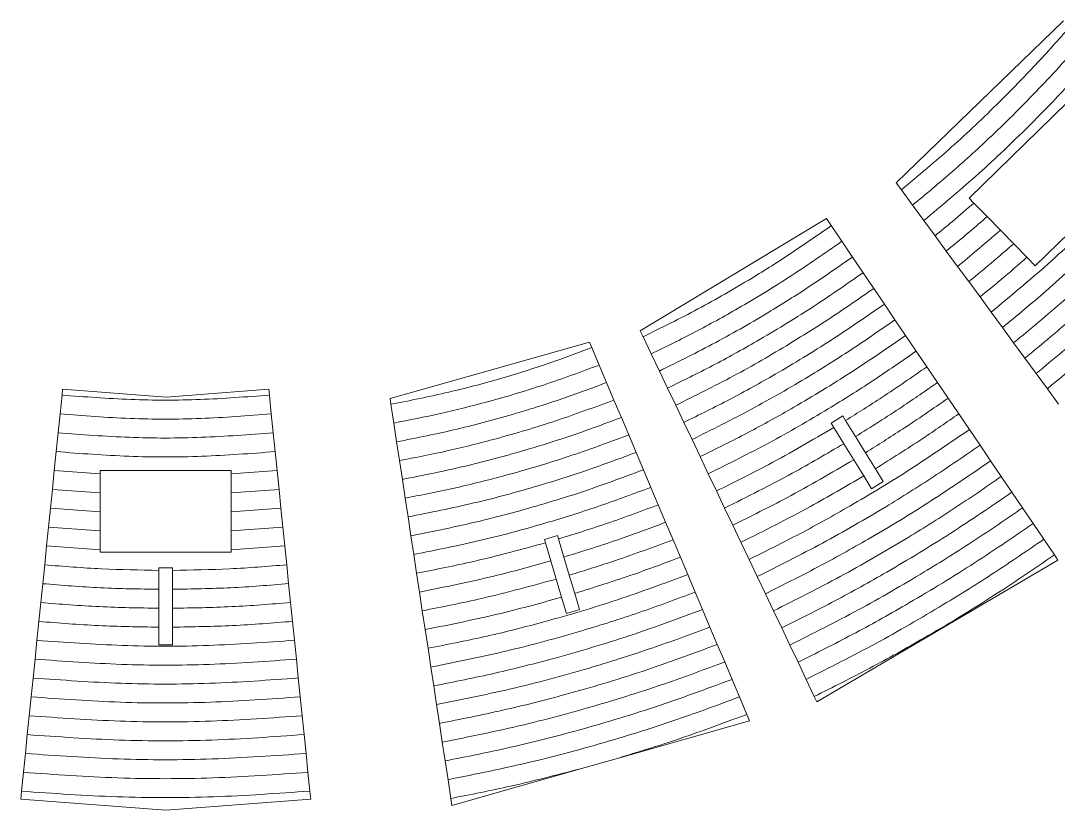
# Model space of a CAD drawing. Header units: millimetres. Extents: x -2136 to 2622, y -2915 to 1925.
# Drawn here: x -1298.5 to -1071.3, y -2866.7 to -2693.9 of the extents above; entities that cross this region are included whole.
import ezdxf

# ---------------------------------------------------------------- set-up
doc = ezdxf.new("R2010")
doc.units = ezdxf.units.MM

msp = doc.modelspace()

# ---------------------------------------------------------------- linework, layer by layer
at = {"color": 7, "linetype": 'Continuous', "lineweight": 15}
for p, q in [((-1106.76, -2729.35), (-1070.12, -2693.88)), ((-1090.77, -2732.74), (-1069.42, -2711.88)), ((-1054.97, -2726.67), (-1076.32, -2747.53)), ((-1105.63, -2730.89), (-1106.76, -2729.35)), ((-1105.63, -2730.89), (-1103.17, -2734.24)), ((-1089.75, -2733.79), (-1090.77, -2732.74)), ((-1100.71, -2737.6), (-1103.17, -2734.24)), ((-1086.84, -2736.76), (-1089.75, -2733.79)), ((-1162.84, -2761.77), (-1122.04, -2737.21)), ((-1122.04, -2737.21), (-1121.01, -2738.74)), ((-1100.71, -2737.6), (-1098.26, -2740.95)), ((-1083.94, -2739.73), (-1086.84, -2736.76)), ((-1118.68, -2742.17), (-1121.01, -2738.74)), ((-1081.04, -2742.7), (-1083.94, -2739.73)), ((-1118.68, -2742.17), (-1116.35, -2745.61)), ((-1095.8, -2744.3), (-1098.26, -2740.95)), ((-1078.14, -2745.67), (-1081.04, -2742.7)), ((-1095.8, -2744.3), (-1093.34, -2747.65)), ((-1114.02, -2749.04), (-1116.35, -2745.61)), ((-1076.32, -2747.53), (-1078.14, -2745.67)), ((-1114.02, -2749.04), (-1111.7, -2752.47)), ((-1090.88, -2751), (-1093.34, -2747.65)), ((-1090.88, -2751), (-1088.42, -2754.35)), ((-1109.37, -2755.91), (-1111.7, -2752.47)), ((-1109.37, -2755.91), (-1107.04, -2759.34)), ((-1085.96, -2757.71), (-1088.42, -2754.35)), ((-1085.96, -2757.71), (-1083.5, -2761.06)), ((-1104.71, -2762.78), (-1107.04, -2759.34)), ((-1162.22, -2763.07), (-1162.84, -2761.77)), ((-1162.22, -2763.07), (-1160.43, -2766.82)), ((-1104.71, -2762.78), (-1102.38, -2766.21)), ((-1081.05, -2764.41), (-1083.5, -2761.06)), ((-1217.64, -2776.56), (-1173.95, -2764.24)), ((-1173.95, -2764.24), (-1173.44, -2765.45)), ((-1171.82, -2769.27), (-1173.44, -2765.45)), ((-1081.05, -2764.41), (-1078.59, -2767.76)), ((-1158.65, -2770.57), (-1160.43, -2766.82)), ((-1100.06, -2769.64), (-1102.38, -2766.21)), ((-1171.82, -2769.27), (-1170.2, -2773.1)), ((-1100.06, -2769.64), (-1097.73, -2773.08)), ((-1076.13, -2771.11), (-1078.59, -2767.76)), ((-1158.65, -2770.57), (-1156.86, -2774.32)), ((-1076.13, -2771.11), (-1073.67, -2774.46)), ((-1168.59, -2776.92), (-1170.2, -2773.1)), ((-1155.07, -2778.07), (-1156.86, -2774.32)), ((-1095.4, -2776.51), (-1097.73, -2773.08)), ((-1071.21, -2777.81), (-1073.67, -2774.46)), ((-1289.48, -2775.83), (-1289.9, -2779.96)), ((-1289.48, -2775.83), (-1289.35, -2774.58)), ((-1289.35, -2774.58), (-1266.69, -2776.32)), ((-1266.69, -2776.32), (-1244.19, -2774.58)), ((-1244.19, -2774.58), (-1244.06, -2775.83)), ((-1243.64, -2779.96), (-1244.06, -2775.83)), ((-1217.44, -2777.86), (-1217.64, -2776.56)), ((-1095.4, -2776.51), (-1093.08, -2779.94)), ((-1217.44, -2777.86), (-1216.82, -2781.97)), ((-1168.59, -2776.92), (-1166.97, -2780.74)), ((-1155.07, -2778.07), (-1153.29, -2781.82)), ((-1290.32, -2784.09), (-1289.9, -2779.96)), ((-1243.64, -2779.96), (-1243.22, -2784.09)), ((-1165.36, -2784.57), (-1166.97, -2780.74)), ((-1118.5, -2780.38), (-1121.05, -2781.96)), ((-1117.87, -2781.4), (-1118.5, -2780.38)), ((-1090.75, -2783.38), (-1093.08, -2779.94)), ((-1216.19, -2786.08), (-1216.82, -2781.97)), ((-1151.5, -2785.57), (-1153.29, -2781.82)), ((-1121.05, -2781.96), (-1120.44, -2782.95)), ((-1118.26, -2786.48), (-1120.44, -2782.95)), ((-1117.87, -2781.4), (-1115.7, -2784.92)), ((-1090.75, -2783.38), (-1088.42, -2786.81)), ((-1290.32, -2784.09), (-1290.74, -2788.22)), ((-1242.8, -2788.22), (-1243.22, -2784.09)), ((-1165.36, -2784.57), (-1163.74, -2788.39)), ((-1151.5, -2785.57), (-1149.71, -2789.32)), ((-1113.52, -2788.45), (-1115.7, -2784.92)), ((-1216.19, -2786.08), (-1215.57, -2790.19)), ((-1118.26, -2786.48), (-1116.08, -2790)), ((-1086.09, -2790.24), (-1088.42, -2786.81)), ((-1291.17, -2792.35), (-1290.74, -2788.22)), ((-1242.8, -2788.22), (-1242.37, -2792.35)), ((-1214.94, -2794.3), (-1215.57, -2790.19)), ((-1162.12, -2792.21), (-1163.74, -2788.39)), ((-1147.93, -2793.07), (-1149.71, -2789.32)), ((-1113.9, -2793.53), (-1116.08, -2790)), ((-1113.52, -2788.45), (-1111.34, -2791.97)), ((-1086.09, -2790.24), (-1083.77, -2793.68)), ((-1291.17, -2792.35), (-1291.59, -2796.48)), ((-1291.17, -2792.35), (-1281.14, -2793.11)), ((-1281.14, -2792.35), (-1252.4, -2792.35)), ((-1281.14, -2793.11), (-1281.14, -2792.35)), ((-1252.4, -2793.1), (-1242.37, -2792.35)), ((-1252.4, -2792.35), (-1252.4, -2793.1)), ((-1241.95, -2796.48), (-1242.37, -2792.35)), ((-1162.12, -2792.21), (-1160.51, -2796.04)), ((-1109.61, -2794.77), (-1111.34, -2791.97)), ((-1281.14, -2797.26), (-1281.14, -2793.11)), ((-1252.4, -2793.1), (-1252.4, -2797.25)), ((-1214.94, -2794.3), (-1214.32, -2798.41)), ((-1147.93, -2793.07), (-1146.14, -2796.83)), ((-1113.9, -2793.53), (-1112.16, -2796.35)), ((-1112.16, -2796.35), (-1109.61, -2794.77)), ((-1081.44, -2797.11), (-1083.77, -2793.68)), ((-1292.01, -2800.62), (-1291.59, -2796.48)), ((-1281.14, -2797.26), (-1291.59, -2796.48)), ((-1281.14, -2801.41), (-1281.14, -2797.26)), ((-1241.95, -2796.48), (-1252.4, -2797.25)), ((-1252.4, -2797.25), (-1252.4, -2801.41)), ((-1241.95, -2796.48), (-1241.53, -2800.61)), ((-1158.89, -2799.86), (-1160.51, -2796.04)), ((-1144.35, -2800.58), (-1146.14, -2796.83)), ((-1081.44, -2797.11), (-1079.11, -2800.54)), ((-1213.69, -2802.52), (-1214.32, -2798.41)), ((-1292.01, -2800.62), (-1292.43, -2804.75)), ((-1292.01, -2800.62), (-1281.14, -2801.41)), ((-1281.14, -2805.56), (-1281.14, -2801.41)), ((-1252.4, -2801.41), (-1241.53, -2800.61)), ((-1252.4, -2801.41), (-1252.4, -2805.56)), ((-1241.11, -2804.74), (-1241.53, -2800.61)), ((-1158.89, -2799.86), (-1157.27, -2803.69)), ((-1144.35, -2800.58), (-1142.57, -2804.33)), ((-1076.79, -2803.98), (-1079.11, -2800.54)), ((-1213.69, -2802.52), (-1213.07, -2806.63)), ((-1155.66, -2807.51), (-1157.27, -2803.69)), ((-1076.79, -2803.98), (-1074.46, -2807.41)), ((-1292.85, -2808.88), (-1292.43, -2804.75)), ((-1281.14, -2805.56), (-1292.43, -2804.75)), ((-1281.14, -2809.72), (-1281.14, -2805.56)), ((-1241.11, -2804.74), (-1252.4, -2805.56)), ((-1252.4, -2805.56), (-1252.4, -2809.71)), ((-1241.11, -2804.74), (-1240.68, -2808.87)), ((-1140.78, -2808.08), (-1142.57, -2804.33)), ((-1212.44, -2810.74), (-1213.07, -2806.63)), ((-1180.96, -2806.61), (-1183.84, -2807.47)), ((-1183.84, -2807.47), (-1183.62, -2808.19)), ((-1182.43, -2812.16), (-1183.62, -2808.19)), ((-1180.74, -2807.34), (-1180.96, -2806.61)), ((-1180.74, -2807.34), (-1179.55, -2811.31)), ((-1155.66, -2807.51), (-1154.04, -2811.33)), ((-1140.78, -2808.08), (-1139, -2811.83)), ((-1072.13, -2810.84), (-1074.46, -2807.41)), ((-1292.85, -2808.88), (-1293.28, -2813.01)), ((-1292.85, -2808.88), (-1281.14, -2809.72)), ((-1281.14, -2810.2), (-1281.14, -2809.72)), ((-1252.4, -2810.2), (-1281.14, -2810.2)), ((-1252.4, -2809.71), (-1240.68, -2808.87)), ((-1252.4, -2809.71), (-1252.4, -2810.2)), ((-1240.26, -2813), (-1240.68, -2808.87)), ((-1212.44, -2810.74), (-1211.82, -2814.85)), ((-1072.13, -2810.84), (-1071.35, -2811.99)), ((-1293.7, -2817.14), (-1293.28, -2813.01)), ((-1240.26, -2813), (-1239.84, -2817.13)), ((-1182.43, -2812.16), (-1181.24, -2816.13)), ((-1178.37, -2815.28), (-1179.55, -2811.31)), ((-1152.42, -2815.16), (-1154.04, -2811.33)), ((-1137.21, -2815.58), (-1139, -2811.83)), ((-1071.35, -2811.99), (-1124.14, -2843.02)), ((-1265.27, -2813.65), (-1268.27, -2813.65)), ((-1268.27, -2813.65), (-1268.27, -2814.22)), ((-1268.27, -2818.36), (-1268.27, -2814.22)), ((-1265.27, -2814.22), (-1265.27, -2813.65)), ((-1265.27, -2814.22), (-1265.27, -2818.36)), ((-1211.19, -2818.96), (-1211.82, -2814.85)), ((-1178.37, -2815.28), (-1177.18, -2819.25)), ((-1152.42, -2815.16), (-1150.81, -2818.98)), ((-1293.7, -2817.14), (-1294.12, -2821.27)), ((-1239.42, -2821.26), (-1239.84, -2817.13)), ((-1180.05, -2820.1), (-1181.24, -2816.13)), ((-1137.21, -2815.58), (-1135.42, -2819.33)), ((-1268.27, -2818.36), (-1268.27, -2822.51)), ((-1265.27, -2822.51), (-1265.27, -2818.36)), ((-1211.19, -2818.96), (-1210.57, -2823.07)), ((-1176.11, -2822.82), (-1177.18, -2819.25)), ((-1149.19, -2822.81), (-1150.81, -2818.98)), ((-1133.64, -2823.08), (-1135.42, -2819.33)), ((-1294.54, -2825.4), (-1294.12, -2821.27)), ((-1239.42, -2821.26), (-1239, -2825.39)), ((-1180.05, -2820.1), (-1178.98, -2823.68)), ((-1268.27, -2826.65), (-1268.27, -2822.51)), ((-1265.27, -2822.51), (-1265.27, -2826.65)), ((-1209.94, -2827.18), (-1210.57, -2823.07)), ((-1178.98, -2823.68), (-1176.11, -2822.82)), ((-1149.19, -2822.81), (-1147.57, -2826.63)), ((-1133.64, -2823.08), (-1131.85, -2826.83)), ((-1294.54, -2825.4), (-1294.97, -2829.53)), ((-1268.27, -2826.65), (-1268.27, -2830.56)), ((-1265.27, -2830.56), (-1265.27, -2826.65)), ((-1238.57, -2829.52), (-1239, -2825.39)), ((-1145.96, -2830.45), (-1147.57, -2826.63)), ((-1209.94, -2827.18), (-1209.32, -2831.29)), ((-1130.07, -2830.58), (-1131.85, -2826.83)), ((-1295.39, -2833.66), (-1294.97, -2829.53)), ((-1268.27, -2830.56), (-1265.27, -2830.56)), ((-1238.57, -2829.52), (-1238.15, -2833.65)), ((-1208.69, -2835.4), (-1209.32, -2831.29)), ((-1145.96, -2830.45), (-1144.34, -2834.28)), ((-1130.07, -2830.58), (-1128.28, -2834.33)), ((-1295.39, -2833.66), (-1295.81, -2837.79)), ((-1237.73, -2837.78), (-1238.15, -2833.65)), ((-1208.69, -2835.4), (-1208.07, -2839.51)), ((-1142.72, -2838.1), (-1144.34, -2834.28)), ((-1126.49, -2838.08), (-1128.28, -2834.33)), ((-1296.23, -2841.92), (-1295.81, -2837.79)), ((-1237.73, -2837.78), (-1237.31, -2841.91)), ((-1142.72, -2838.1), (-1141.11, -2841.92)), ((-1126.49, -2838.08), (-1124.71, -2841.82)), ((-1207.44, -2843.62), (-1208.07, -2839.51)), ((-1296.23, -2841.92), (-1296.65, -2846.05)), ((-1236.88, -2846.04), (-1237.31, -2841.91)), ((-1139.49, -2845.75), (-1141.11, -2841.92)), ((-1124.14, -2843.02), (-1124.71, -2841.82)), ((-1207.44, -2843.62), (-1206.82, -2847.73)), ((-1297.08, -2850.18), (-1296.65, -2846.05)), ((-1236.88, -2846.04), (-1236.46, -2850.17)), ((-1138.91, -2847.13), (-1167.61, -2855.31)), ((-1139.49, -2845.75), (-1138.91, -2847.13)), ((-1206.19, -2851.84), (-1206.82, -2847.73)), ((-1297.08, -2850.18), (-1297.5, -2854.31)), ((-1236.04, -2854.3), (-1236.46, -2850.17)), ((-1206.19, -2851.84), (-1205.57, -2855.95)), ((-1297.92, -2858.44), (-1297.5, -2854.31)), ((-1236.04, -2854.3), (-1235.62, -2858.43)), ((-1204.94, -2860.06), (-1205.57, -2855.95)), ((-1174.9, -2857.39), (-1167.61, -2855.31)), ((-1297.92, -2858.44), (-1298.34, -2862.57)), ((-1235.2, -2862.56), (-1235.62, -2858.43)), ((-1174.9, -2857.39), (-1204.08, -2865.71)), ((-1204.94, -2860.06), (-1204.32, -2864.16)), ((-1298.52, -2864.29), (-1298.34, -2862.57)), ((-1235.2, -2862.56), (-1235.02, -2864.29)), ((-1266.77, -2866.74), (-1298.52, -2864.29)), ((-1235.02, -2864.29), (-1266.77, -2866.74)), ((-1204.08, -2865.71), (-1204.32, -2864.16))]:
    msp.add_line(p, q, dxfattribs=at)
for points, knots in [([(-1105.63, -2730.89), (-1101.93, -2727.8), (-1094.55, -2721.64), (-1084.84, -2712.41), (-1076.22, -2703.61), (-1071.21, -2697.99), (-1068.7, -2695.19)], [0, 0, 0, 0, 0.2810265, 0.5610055, 0.780754, 1, 1, 1, 1]), ([(-1065.66, -2698.01), (-1068.9, -2701.62), (-1075.41, -2708.85), (-1085.05, -2718.39), (-1094.3, -2726.88), (-1100.21, -2731.79), (-1103.17, -2734.24)], [0, 0, 0, 0, 0.2789342, 0.5586026, 0.778863, 1, 1, 1, 1]), ([(-1100.71, -2737.6), (-1096.89, -2734.41), (-1089.28, -2728.05), (-1079.26, -2718.54), (-1070.36, -2709.48), (-1065.19, -2703.71), (-1062.61, -2700.83)], [0, 0, 0, 0, 0.281497, 0.561572, 0.78113, 1, 1, 1, 1]), ([(-1085.96, -2757.71), (-1081.78, -2754.22), (-1073.45, -2747.28), (-1062.5, -2736.93), (-1052.79, -2727.11), (-1047.15, -2720.86), (-1044.34, -2717.74)], [0, 0, 0, 0, 0.2826847, 0.5630037, 0.7820845, 1, 1, 1, 1]), ([(-1029.11, -2731.84), (-1033.7, -2736.83), (-1042.93, -2746.88), (-1057.78, -2761.15), (-1068.35, -2770.01), (-1073.67, -2774.46)], [0, 0, 0, 0, 0.3298046, 0.6628913, 1, 1, 1, 1]), ([(-1089.75, -2733.79), (-1091.32, -2735.14), (-1094.12, -2737.57), (-1096.99, -2739.91), (-1098.26, -2740.95)], [0, 0, 0, 0, 0.559302, 1, 1, 1, 1]), ([(-1095.8, -2744.3), (-1094.1, -2742.91), (-1091.09, -2740.44), (-1088.14, -2737.88), (-1086.84, -2736.76)], [0, 0, 0, 0, 0.560761, 1, 1, 1, 1]), ([(-1162.22, -2763.07), (-1158.19, -2761.08), (-1150.11, -2757.12), (-1139.28, -2750.86), (-1129.57, -2744.74), (-1123.85, -2740.73), (-1121.01, -2738.74)], [0, 0, 0, 0, 0.281199, 0.563068, 0.782568, 1, 1, 1, 1]), ([(-1083.94, -2739.73), (-1085.67, -2741.23), (-1088.77, -2743.91), (-1091.94, -2746.51), (-1093.34, -2747.65)], [0, 0, 0, 0, 0.559148, 1, 1, 1, 1]), ([(-1118.68, -2742.17), (-1122.36, -2744.73), (-1129.76, -2749.88), (-1140.55, -2756.42), (-1150.78, -2762.1), (-1157.22, -2765.25), (-1160.43, -2766.82)], [0, 0, 0, 0, 0.276884, 0.557297, 0.778997, 1, 1, 1, 1]), ([(-1090.88, -2751), (-1089.02, -2749.48), (-1085.7, -2746.76), (-1082.46, -2743.94), (-1081.04, -2742.7)], [0, 0, 0, 0, 0.560915, 1, 1, 1, 1]), ([(-1062.44, -2742.52), (-1066.26, -2746.08), (-1073.1, -2752.47), (-1080.32, -2758.42), (-1083.5, -2761.06)], [0, 0, 0, 0, 0.5580128, 1, 1, 1, 1]), ([(-1158.65, -2770.57), (-1154.51, -2768.53), (-1146.22, -2764.44), (-1135.1, -2758.02), (-1125.13, -2751.74), (-1119.27, -2747.64), (-1116.35, -2745.61)], [0, 0, 0, 0, 0.281624, 0.563523, 0.782871, 1, 1, 1, 1]), ([(-1078.14, -2745.67), (-1080.03, -2747.32), (-1083.42, -2750.26), (-1086.89, -2753.1), (-1088.42, -2754.35)], [0, 0, 0, 0, 0.558992, 1, 1, 1, 1]), ([(-1081.05, -2764.41), (-1077.35, -2761.35), (-1069.99, -2755.26), (-1063.02, -2748.74), (-1059.55, -2745.49)], [0, 0, 0, 0, 0.502093, 1, 1, 1, 1]), ([(-1114.02, -2749.04), (-1117.8, -2751.66), (-1125.39, -2756.93), (-1136.45, -2763.63), (-1146.95, -2769.47), (-1153.56, -2772.7), (-1156.86, -2774.32)], [0, 0, 0, 0, 0.276548, 0.556846, 0.778654, 1, 1, 1, 1]), ([(-1056.65, -2748.45), (-1060.19, -2751.77), (-1067.31, -2758.43), (-1074.82, -2764.64), (-1078.59, -2767.76)], [0, 0, 0, 0, 0.497802, 1, 1, 1, 1]), ([(-1076.13, -2771.11), (-1072.28, -2767.93), (-1064.62, -2761.59), (-1057.36, -2754.8), (-1053.75, -2751.41)], [0, 0, 0, 0, 0.502299, 1, 1, 1, 1]), ([(-1155.07, -2778.07), (-1150.82, -2775.97), (-1142.33, -2771.77), (-1130.92, -2765.17), (-1120.7, -2758.75), (-1114.69, -2754.56), (-1111.7, -2752.47)], [0, 0, 0, 0, 0.281998, 0.563923, 0.783138, 1, 1, 1, 1]), ([(-1109.37, -2755.91), (-1113.23, -2758.58), (-1121.02, -2763.97), (-1132.36, -2770.84), (-1143.13, -2776.83), (-1149.9, -2780.16), (-1153.29, -2781.82)], [0, 0, 0, 0, 0.276252, 0.556449, 0.778352, 1, 1, 1, 1]), ([(-1151.5, -2785.57), (-1147.14, -2783.41), (-1138.43, -2779.09), (-1126.74, -2772.33), (-1116.27, -2765.76), (-1110.1, -2761.47), (-1107.04, -2759.34)], [0, 0, 0, 0, 0.282328, 0.564277, 0.783373, 1, 1, 1, 1]), ([(-1104.71, -2762.78), (-1108.67, -2765.51), (-1116.66, -2771.02), (-1128.27, -2778.05), (-1139.3, -2784.19), (-1146.24, -2787.61), (-1149.71, -2789.32)], [0, 0, 0, 0, 0.27599, 0.556097, 0.778084, 1, 1, 1, 1]), ([(-1217.44, -2777.86), (-1213.21, -2777.02), (-1204.78, -2775.35), (-1193.25, -2772.23), (-1182.8, -2768.94), (-1176.56, -2766.61), (-1173.44, -2765.45)], [0, 0, 0, 0, 0.282657, 0.563126, 0.782012, 1, 1, 1, 1]), ([(-1147.93, -2793.07), (-1143.46, -2790.85), (-1134.54, -2786.42), (-1122.56, -2779.49), (-1111.84, -2772.76), (-1105.52, -2768.39), (-1102.38, -2766.21)], [0, 0, 0, 0, 0.282622, 0.564591, 0.783582, 1, 1, 1, 1]), ([(-1171.82, -2769.27), (-1175.88, -2770.77), (-1184.03, -2773.78), (-1195.68, -2777.22), (-1206.62, -2779.98), (-1213.41, -2781.31), (-1216.82, -2781.97)], [0, 0, 0, 0, 0.277415, 0.556613, 0.777616, 1, 1, 1, 1]), ([(-1100.06, -2769.64), (-1103.32, -2771.91), (-1109.16, -2775.96), (-1115.2, -2779.73), (-1117.87, -2781.4)], [0, 0, 0, 0, 0.557281, 1, 1, 1, 1]), ([(-1216.19, -2786.08), (-1211.77, -2785.2), (-1202.95, -2783.45), (-1190.9, -2780.18), (-1179.99, -2776.74), (-1173.46, -2774.31), (-1170.2, -2773.1)], [0, 0, 0, 0, 0.282904, 0.563467, 0.782258, 1, 1, 1, 1]), ([(-1115.7, -2784.92), (-1112.27, -2782.78), (-1106.19, -2778.97), (-1100.3, -2774.87), (-1097.73, -2773.08)], [0, 0, 0, 0, 0.562736, 1, 1, 1, 1]), ([(-1289.48, -2775.83), (-1284.47, -2776.22), (-1274.41, -2777), (-1259.23, -2777), (-1249.12, -2776.22), (-1244.06, -2775.83)], [0, 0, 0, 0, 0.331247, 0.665308, 1, 1, 1, 1]), ([(-1095.4, -2776.51), (-1098.72, -2778.81), (-1104.66, -2782.92), (-1110.8, -2786.75), (-1113.52, -2788.45)], [0, 0, 0, 0, 0.557207, 1, 1, 1, 1]), ([(-1168.59, -2776.92), (-1172.83, -2778.48), (-1181.33, -2781.62), (-1193.49, -2785.22), (-1204.91, -2788.11), (-1212.01, -2789.5), (-1215.57, -2790.19)], [0, 0, 0, 0, 0.277145, 0.556305, 0.777425, 1, 1, 1, 1]), ([(-1243.64, -2779.96), (-1248.79, -2780.36), (-1259.09, -2781.15), (-1274.55, -2781.15), (-1284.8, -2780.36), (-1289.9, -2779.96)], [0, 0, 0, 0, 0.334655, 0.668714, 1, 1, 1, 1]), ([(-1214.94, -2794.3), (-1210.32, -2793.38), (-1201.12, -2791.55), (-1188.55, -2788.13), (-1177.17, -2784.54), (-1170.36, -2782.01), (-1166.97, -2780.74)], [0, 0, 0, 0, 0.283124, 0.563769, 0.782477, 1, 1, 1, 1]), ([(-1111.34, -2791.97), (-1107.86, -2789.79), (-1101.68, -2785.92), (-1095.69, -2781.76), (-1093.08, -2779.94)], [0, 0, 0, 0, 0.562807, 1, 1, 1, 1]), ([(-1120.44, -2782.95), (-1125.15, -2785.7), (-1133.56, -2790.61), (-1142.29, -2794.93), (-1146.14, -2796.83)], [0, 0, 0, 0, 0.559508, 1, 1, 1, 1]), ([(-1090.75, -2783.38), (-1094.99, -2786.29), (-1103.55, -2792.16), (-1115.99, -2799.68), (-1127.82, -2806.28), (-1135.27, -2809.98), (-1139, -2811.83)], [0, 0, 0, 0, 0.275363, 0.555253, 0.777436, 1, 1, 1, 1]), ([(-1290.32, -2784.09), (-1285.13, -2784.49), (-1274.69, -2785.29), (-1258.95, -2785.29), (-1248.47, -2784.49), (-1243.22, -2784.09)], [0, 0, 0, 0, 0.331324, 0.66538, 1, 1, 1, 1]), ([(-1165.36, -2784.57), (-1169.77, -2786.2), (-1178.63, -2789.47), (-1191.29, -2793.22), (-1203.2, -2796.23), (-1210.6, -2797.68), (-1214.32, -2798.41)], [0, 0, 0, 0, 0.276903, 0.556031, 0.777254, 1, 1, 1, 1]), ([(-1144.35, -2800.58), (-1139.39, -2798.1), (-1130.53, -2793.69), (-1122.01, -2788.68), (-1118.26, -2786.48)], [0, 0, 0, 0, 0.5607549, 1, 1, 1, 1]), ([(-1137.21, -2815.58), (-1132.42, -2813.18), (-1122.87, -2808.39), (-1110.03, -2800.97), (-1098.55, -2793.79), (-1091.78, -2789.13), (-1088.42, -2786.81)], [0, 0, 0, 0, 0.283331, 0.565347, 0.784085, 1, 1, 1, 1]), ([(-1242.8, -2788.22), (-1248.14, -2788.63), (-1258.81, -2789.44), (-1274.83, -2789.44), (-1285.45, -2788.63), (-1290.74, -2788.22)], [0, 0, 0, 0, 0.3345864, 0.6686402, 1, 1, 1, 1]), ([(-1213.69, -2802.52), (-1208.88, -2801.56), (-1199.29, -2799.64), (-1186.2, -2796.08), (-1174.35, -2792.34), (-1167.27, -2789.71), (-1163.74, -2788.39)], [0, 0, 0, 0, 0.283321, 0.564041, 0.782674, 1, 1, 1, 1]), ([(-1116.08, -2790), (-1120.93, -2792.84), (-1129.6, -2797.91), (-1138.6, -2802.36), (-1142.57, -2804.33)], [0, 0, 0, 0, 0.55929, 1, 1, 1, 1]), ([(-1086.09, -2790.24), (-1090.43, -2793.21), (-1099.19, -2799.2), (-1111.9, -2806.89), (-1124, -2813.64), (-1131.61, -2817.43), (-1135.42, -2819.33)], [0, 0, 0, 0, 0.275195, 0.555027, 0.777262, 1, 1, 1, 1]), ([(-1162.12, -2792.21), (-1166.71, -2793.91), (-1175.93, -2797.31), (-1189.1, -2801.21), (-1201.5, -2804.36), (-1209.2, -2805.87), (-1213.07, -2806.63)], [0, 0, 0, 0, 0.276686, 0.555784, 0.777099, 1, 1, 1, 1]), ([(-1140.78, -2808.08), (-1135.67, -2805.52), (-1126.55, -2800.97), (-1117.76, -2795.8), (-1113.9, -2793.53)], [0, 0, 0, 0, 0.5609655, 1, 1, 1, 1]), ([(-1133.64, -2823.08), (-1128.74, -2820.62), (-1118.98, -2815.72), (-1105.86, -2808.13), (-1094.12, -2800.79), (-1087.2, -2796.04), (-1083.77, -2793.68)], [0, 0, 0, 0, 0.283523, 0.565551, 0.784219, 1, 1, 1, 1]), ([(-1212.44, -2810.74), (-1207.43, -2809.74), (-1197.46, -2807.74), (-1183.84, -2804.03), (-1171.53, -2800.15), (-1164.17, -2797.4), (-1160.51, -2796.04)], [0, 0, 0, 0, 0.283499, 0.564284, 0.782851, 1, 1, 1, 1]), ([(-1081.44, -2797.11), (-1085.88, -2800.14), (-1094.82, -2806.25), (-1107.82, -2814.1), (-1120.18, -2821), (-1127.96, -2824.88), (-1131.85, -2826.83)], [0, 0, 0, 0, 0.275043, 0.554822, 0.777103, 1, 1, 1, 1]), ([(-1158.89, -2799.86), (-1162.92, -2801.37), (-1170.13, -2804.06), (-1177.49, -2806.34), (-1180.74, -2807.34)], [0, 0, 0, 0, 0.55839, 1, 1, 1, 1]), ([(-1130.07, -2830.58), (-1125.06, -2828.06), (-1115.09, -2823.05), (-1101.68, -2815.29), (-1089.69, -2807.8), (-1082.62, -2802.95), (-1079.11, -2800.54)], [0, 0, 0, 0, 0.283696, 0.565735, 0.78434, 1, 1, 1, 1]), ([(-1179.55, -2811.31), (-1175.34, -2810), (-1167.85, -2807.66), (-1160.49, -2804.9), (-1157.27, -2803.69)], [0, 0, 0, 0, 0.561611, 1, 1, 1, 1]), ([(-1076.79, -2803.98), (-1081.32, -2807.07), (-1090.46, -2813.3), (-1103.73, -2821.31), (-1116.35, -2828.37), (-1124.3, -2832.34), (-1128.28, -2834.33)], [0, 0, 0, 0, 0.274907, 0.554637, 0.776959, 1, 1, 1, 1]), ([(-1183.62, -2808.19), (-1188.82, -2809.61), (-1198.14, -2812.17), (-1207.62, -2814.03), (-1211.82, -2814.85)], [0, 0, 0, 0, 0.557783, 1, 1, 1, 1]), ([(-1155.66, -2807.51), (-1159.84, -2809.07), (-1167.34, -2811.87), (-1174.99, -2814.23), (-1178.37, -2815.28)], [0, 0, 0, 0, 0.55828, 1, 1, 1, 1]), ([(-1126.49, -2838.08), (-1121.38, -2835.5), (-1111.2, -2830.37), (-1097.51, -2822.45), (-1085.26, -2814.81), (-1078.04, -2809.87), (-1074.46, -2807.41)], [0, 0, 0, 0, 0.283854, 0.565902, 0.784451, 1, 1, 1, 1]), ([(-1072.13, -2810.84), (-1076.76, -2813.99), (-1086.09, -2820.35), (-1099.64, -2828.52), (-1112.53, -2835.73), (-1120.64, -2839.79), (-1124.71, -2841.82)], [0, 0, 0, 0, 0.274782, 0.554468, 0.776828, 1, 1, 1, 1]), ([(-1268.27, -2814.22), (-1272.46, -2814.15), (-1280.8, -2814.02), (-1289.13, -2813.34), (-1293.28, -2813.01)], [0, 0, 0, 0, 0.501455, 1, 1, 1, 1]), ([(-1240.26, -2813), (-1244.42, -2813.34), (-1252.74, -2814.01), (-1261.09, -2814.15), (-1265.27, -2814.22)], [0, 0, 0, 0, 0.499647, 1, 1, 1, 1]), ([(-1211.19, -2818.96), (-1205.76, -2817.87), (-1196.09, -2815.95), (-1186.59, -2813.31), (-1182.43, -2812.16)], [0, 0, 0, 0, 0.5622653, 1, 1, 1, 1]), ([(-1177.18, -2819.25), (-1172.8, -2817.89), (-1165.02, -2815.46), (-1157.38, -2812.59), (-1154.04, -2811.33)], [0, 0, 0, 0, 0.561718, 1, 1, 1, 1]), ([(-1152.42, -2815.16), (-1157.54, -2817.05), (-1167.82, -2820.84), (-1182.53, -2825.2), (-1196.38, -2828.73), (-1204.99, -2830.43), (-1209.32, -2831.29)], [0, 0, 0, 0, 0.276149, 0.555177, 0.776718, 1, 1, 1, 1]), ([(-1293.7, -2817.14), (-1289.48, -2817.48), (-1281.02, -2818.16), (-1272.53, -2818.3), (-1268.27, -2818.36)], [0, 0, 0, 0, 0.4985538, 1, 1, 1, 1]), ([(-1265.27, -2818.36), (-1261.02, -2818.29), (-1252.53, -2818.16), (-1244.07, -2817.47), (-1239.84, -2817.13)], [0, 0, 0, 0, 0.500357, 1, 1, 1, 1]), ([(-1181.24, -2816.13), (-1186.65, -2817.61), (-1196.34, -2820.27), (-1206.21, -2822.21), (-1210.57, -2823.07)], [0, 0, 0, 0, 0.557705, 1, 1, 1, 1]), ([(-1208.69, -2835.4), (-1203.1, -2834.27), (-1191.98, -2832.03), (-1176.79, -2827.88), (-1163.07, -2823.55), (-1154.89, -2820.5), (-1150.81, -2818.98)], [0, 0, 0, 0, 0.283941, 0.564888, 0.783292, 1, 1, 1, 1]), ([(-1268.27, -2822.51), (-1272.6, -2822.44), (-1281.23, -2822.3), (-1289.83, -2821.61), (-1294.12, -2821.27)], [0, 0, 0, 0, 0.5014376, 1, 1, 1, 1]), ([(-1239.42, -2821.26), (-1243.72, -2821.61), (-1252.32, -2822.3), (-1260.95, -2822.44), (-1265.27, -2822.51)], [0, 0, 0, 0, 0.49964, 1, 1, 1, 1]), ([(-1209.94, -2827.18), (-1204.29, -2826.05), (-1194.25, -2824.04), (-1184.37, -2821.3), (-1180.05, -2820.1)], [0, 0, 0, 0, 0.5623445, 1, 1, 1, 1]), ([(-1149.19, -2822.81), (-1154.48, -2824.76), (-1165.12, -2828.68), (-1180.34, -2833.2), (-1194.67, -2836.85), (-1203.59, -2838.62), (-1208.07, -2839.51)], [0, 0, 0, 0, 0.2760006, 0.5550086, 0.7766114, 1, 1, 1, 1]), ([(-1294.54, -2825.4), (-1290.18, -2825.75), (-1281.44, -2826.45), (-1272.67, -2826.58), (-1268.27, -2826.65)], [0, 0, 0, 0, 0.498571, 1, 1, 1, 1]), ([(-1265.27, -2826.65), (-1260.88, -2826.58), (-1252.11, -2826.44), (-1243.36, -2825.74), (-1239, -2825.39)], [0, 0, 0, 0, 0.500365, 1, 1, 1, 1]), ([(-1207.44, -2843.62), (-1201.66, -2842.45), (-1190.15, -2840.12), (-1174.44, -2835.83), (-1160.26, -2831.35), (-1151.79, -2828.2), (-1147.57, -2826.63)], [0, 0, 0, 0, 0.284064, 0.565055, 0.783415, 1, 1, 1, 1]), ([(-1238.57, -2829.52), (-1244.85, -2829.98), (-1257.4, -2830.88), (-1276.24, -2830.88), (-1288.74, -2829.98), (-1294.97, -2829.53)], [0, 0, 0, 0, 0.334331, 0.668367, 1, 1, 1, 1]), ([(-1145.96, -2830.45), (-1151.42, -2832.47), (-1162.42, -2836.53), (-1178.14, -2841.2), (-1192.97, -2844.97), (-1202.19, -2846.81), (-1206.82, -2847.73)], [0, 0, 0, 0, 0.275864, 0.554855, 0.776514, 1, 1, 1, 1]), ([(-1295.39, -2833.66), (-1289.07, -2834.11), (-1276.38, -2835.03), (-1257.26, -2835.03), (-1244.52, -2834.11), (-1238.15, -2833.65)], [0, 0, 0, 0, 0.331655, 0.665689, 1, 1, 1, 1]), ([(-1206.19, -2851.84), (-1200.21, -2850.63), (-1188.32, -2848.22), (-1172.09, -2843.78), (-1157.44, -2839.16), (-1148.69, -2835.9), (-1144.34, -2834.28)], [0, 0, 0, 0, 0.284177, 0.565209, 0.783528, 1, 1, 1, 1]), ([(-1237.73, -2837.78), (-1244.19, -2838.25), (-1257.12, -2839.17), (-1276.52, -2839.17), (-1289.4, -2838.25), (-1295.81, -2837.79)], [0, 0, 0, 0, 0.3342922, 0.6683242, 1, 1, 1, 1]), ([(-1142.72, -2838.1), (-1148.37, -2840.18), (-1159.72, -2844.37), (-1175.95, -2849.19), (-1191.26, -2853.1), (-1200.79, -2854.99), (-1205.57, -2855.95)], [0, 0, 0, 0, 0.275738, 0.554713, 0.776424, 1, 1, 1, 1]), ([(-1296.23, -2841.92), (-1289.73, -2842.38), (-1276.66, -2843.32), (-1256.98, -2843.31), (-1243.86, -2842.38), (-1237.31, -2841.91)], [0, 0, 0, 0, 0.331696, 0.665726, 1, 1, 1, 1]), ([(-1204.94, -2860.06), (-1198.77, -2858.8), (-1186.49, -2856.32), (-1169.74, -2851.73), (-1154.62, -2846.96), (-1145.6, -2843.6), (-1141.11, -2841.92)], [0, 0, 0, 0, 0.284281, 0.56535, 0.783633, 1, 1, 1, 1]), ([(-1236.88, -2846.04), (-1243.54, -2846.52), (-1256.84, -2847.46), (-1276.81, -2847.46), (-1290.05, -2846.52), (-1296.65, -2846.05)], [0, 0, 0, 0, 0.334256, 0.668285, 1, 1, 1, 1]), ([(-1139.49, -2845.75), (-1144.67, -2847.68), (-1153.95, -2851.14), (-1163.42, -2854.03), (-1167.61, -2855.31)], [0, 0, 0, 0, 0.55773, 1, 1, 1, 1]), ([(-1297.08, -2850.18), (-1290.38, -2850.65), (-1276.95, -2851.61), (-1256.69, -2851.6), (-1243.21, -2850.65), (-1236.46, -2850.17)], [0, 0, 0, 0, 0.3317333, 0.6657614, 1, 1, 1, 1]), ([(-1236.04, -2854.3), (-1242.88, -2854.79), (-1256.55, -2855.75), (-1277.09, -2855.75), (-1290.71, -2854.79), (-1297.5, -2854.31)], [0, 0, 0, 0, 0.334222, 0.668249, 1, 1, 1, 1]), ([(-1297.92, -2858.44), (-1291.04, -2858.92), (-1277.23, -2859.89), (-1256.41, -2859.89), (-1242.55, -2858.92), (-1235.62, -2858.43)], [0, 0, 0, 0, 0.331768, 0.665794, 1, 1, 1, 1]), ([(-1174.9, -2857.39), (-1180.34, -2858.81), (-1190.07, -2861.36), (-1199.95, -2863.31), (-1204.32, -2864.16)], [0, 0, 0, 0, 0.557895, 1, 1, 1, 1]), ([(-1235.2, -2862.56), (-1242.22, -2863.05), (-1256.27, -2864.04), (-1277.37, -2864.04), (-1291.37, -2863.06), (-1298.34, -2862.57)], [0, 0, 0, 0, 0.33419, 0.668215, 1, 1, 1, 1])]:
    msp.add_open_spline(points, degree=3, knots=knots, dxfattribs=at)

doc.saveas('drawing.dxf')
